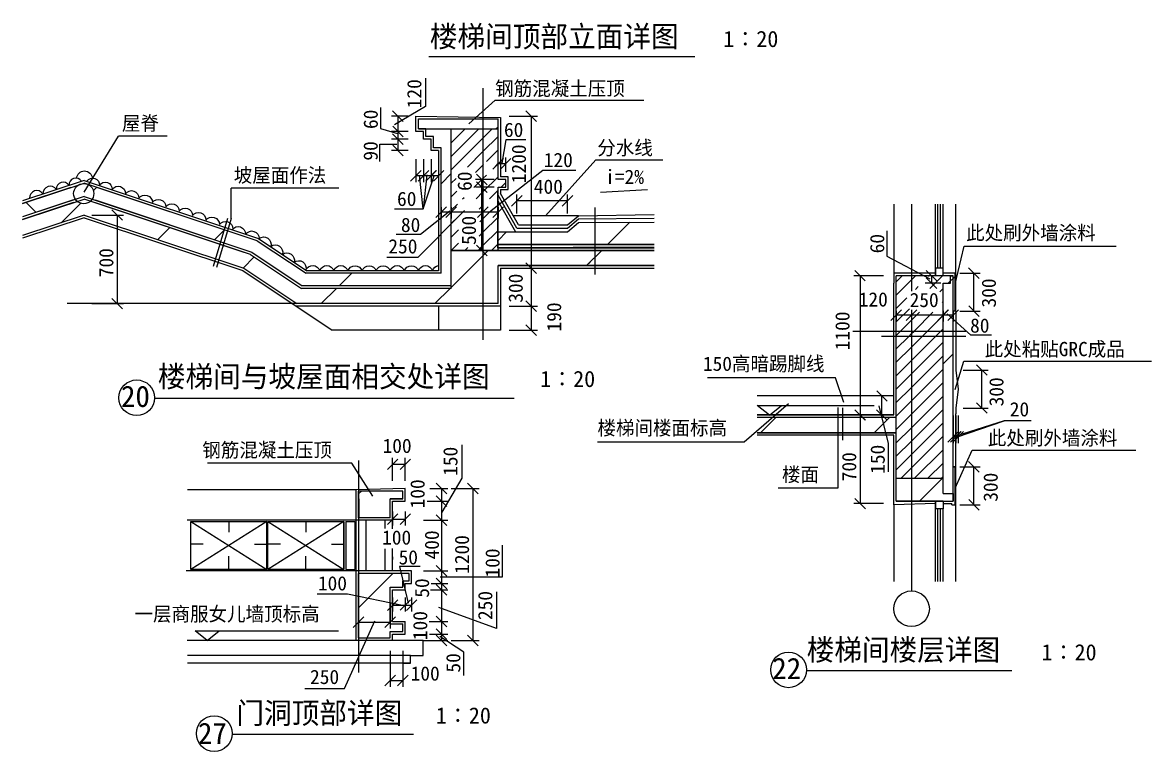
# Model space of a CAD drawing. Header units: metres. Extents: x 879 to 11250, y -2094 to 10963.
# Drawn here: x 1774 to 10693, y -2094 to 3660 of the extents above; entities that cross this region are included whole.
import ezdxf

# ---------------------------------------------------------------- set-up
doc = ezdxf.new("R2010")
doc.units = ezdxf.units.M
for name, color, linetype in [('A-AXI', 3, 'Continuous'), ('DIM', 7, 'Continuous'), ('DOTE', 1, 'Continuous'), ('PUB_DIM', 3, 'Continuous'), ('PUB_TEXT', 7, 'Continuous'), ('WQ', 7, 'Continuous')]:
    doc.layers.add(name, color=color, linetype=linetype)
pattern_1 = [(45, (0, 0), (-449.013, 449.013), [])]

# ---------------------------------------------------------------- blocks, each defined once
blk = doc.blocks.new('_DIMX')
at = {"color": 6}
blk.add_lwpolyline([(-208.28, -208.28), (209.27, 210.3)], dxfattribs=at)

msp = doc.modelspace()

# ---------------------------------------------------------------- hatches: boundary and pattern name
h = msp.add_hatch()
h.set_pattern_fill('ANSI31', scale=1000)
h.paths.add_polyline_path([(5411.79, 2820.41), (5411.79, 2900.41), (4901.79, 2900.41), (4901.79, 2820.41), (4961.79, 2820.41)])
h.paths.add_polyline_path([(5531.79, 2820.41), (5531.79, 2900.41), (5411.79, 2900.41), (5411.79, 2820.41)])
h = msp.add_hatch()
h.set_pattern_fill('AN33C', scale=200)
h.set_pattern_definition(pattern_1)
h.paths.add_polyline_path([(4901.79, 2900.41), (4901.79, 2820.41), (4961.79, 2820.41), (5411.79, 2820.41), (5411.79, 2900.41)])
h.paths.add_polyline_path([(5411.79, 2900.41), (5411.79, 2820.41), (5531.79, 2820.41), (5531.79, 2900.41)])
h = msp.add_hatch()
h.set_pattern_fill('ANSI38', scale=300)
h.paths.add_polyline_path([(2176.57, 2259.71), (2191.65, 2264.74, -0.15), (2177.77, 2309.77, -0.26), (2216.99, 2378.59), (1774.49, 2231.1), (1774.49, 2125.69)])
h.paths.add_polyline_path([(2367, 2358.46), (2298.05, 2381.44), (2296.89, 2379.55, -0.27), (2337.77, 2309.77, -0.14), (2325.34, 2266.94), (3343.79, 1927.45), (3375.14, 2022.41)])
h.paths.add_polyline_path([(3629.17, 1937.73), (3393.78, 2016.2), (3364.1, 1920.68), (3522.79, 1867.78), (3584.85, 1847.1), (3984.18, 1580.88), (5161.79, 1580.88), (5161.79, 2820.41), (4961.79, 2820.41), (4961.79, 2760.41), (5021.79, 2760.41), (5021.79, 2670.41), (5081.79, 2670.41), (5081.79, 2329.25), (5081.79, 1680.88), (4014.45, 1680.88)])
h = msp.add_hatch()
h.set_pattern_fill('ANSI31', scale=1000)
h.paths.add_polyline_path([(2261.79, 2140.55), (3299.9, 1794.51), (3337.52, 1908.46), (2347, 2238.63), (2311.47, 2250.47, -0.37), (2206.29, 2248.54), (1774.49, 2104.61), (1774.49, 1978.11)])
h.paths.add_polyline_path([(3575.98, 1828.97), (3358.16, 1901.58), (3322.54, 1786.96), (3522.79, 1720.21), (3941.79, 1440.88), (5411.79, 1440.88), (5411.79, 1860.88), (5161.79, 1860.88), (5161.79, 1560.88), (3978.12, 1560.88)])
h.paths.add_polyline_path([(6259.42, 1860.88), (5411.79, 1860.88), (5411.79, 1440.88), (5531.79, 1440.88), (5531.79, 1740.88), (6259.42, 1740.88)])
h.paths.add_polyline_path([(6765.9, 1860.88), (6296.71, 1860.88), (6296.71, 1740.88), (6765.9, 1740.88)])
h.paths.add_polyline_path([(6296.71, 1860.88), (6259.42, 1860.88), (6259.42, 1740.88), (6296.71, 1740.88)])
h = msp.add_hatch()
h.set_pattern_fill('AN33C', scale=200)
h.set_pattern_definition(pattern_1)
h.paths.add_polyline_path([(2347, 2238.63), (2311.47, 2250.47, -0.37), (2206.29, 2248.54), (1774.49, 2104.61), (1774.49, 1978.11), (2261.79, 2140.55), (3299.9, 1794.51), (3337.52, 1908.46)])
h.paths.add_polyline_path([(3575.98, 1828.97), (3358.16, 1901.58), (3322.54, 1786.96), (3522.79, 1720.21), (3941.79, 1440.88), (5411.79, 1440.88), (5411.79, 1860.88), (5161.79, 1860.88), (5161.79, 1560.88), (3978.12, 1560.88)])
h.paths.add_polyline_path([(6259.42, 1860.88), (5411.79, 1860.88), (5411.79, 1440.88), (5531.79, 1440.88), (5531.79, 1740.88), (6259.42, 1740.88)])
h.paths.add_polyline_path([(6765.9, 1860.88), (6296.71, 1860.88), (6296.71, 1740.88), (6765.9, 1740.88)])
h = msp.add_hatch()
h.set_pattern_fill('AN32C', scale=200)
h.set_pattern_definition(pattern_1)
h.paths.add_polyline_path([(6217.15, 2080.81), (6765.9, 2084.39), (6765.9, 1906.92), (6217.15, 1906.92)])
h.paths.add_polyline_path([(5531.79, 2007.01), (6079.76, 2007.01), (6165.52, 2080.47), (6179.86, 2080.56), (6179.86, 1906.92), (5531.79, 1906.92)])
h.paths.add_polyline_path([(6179.86, 2080.56), (6217.15, 2080.81), (6217.15, 1906.92), (6179.86, 1906.92)])
h = msp.add_hatch()
h.set_pattern_fill('ANSI38', scale=300)
h.paths.add_polyline_path([(9127.12, 1182.53), (9047.12, 1182.53), (9047.12, 541.8), (9047.12, -58.2), (9127.12, -58.2), (9127.12, 541.8)])
h.paths.add_polyline_path([(9127.12, 1601.8), (9047.12, 1601.8), (9047.12, 1224.67), (9127.12, 1224.67)])
h.paths.add_polyline_path([(9127.12, 1182.53), (9127.12, 1224.67), (9047.12, 1224.67), (9047.12, 1182.53)])
h = msp.add_hatch()
h.set_pattern_fill('ANSI31', scale=1000)
h.paths.add_polyline_path([(8215.47, 541.8), (7578.25, 541.8), (7578.25, 421.8), (8215.47, 421.8)])
h.paths.add_polyline_path([(8677.12, 541.8), (8253.08, 541.8), (8253.08, 421.8), (8677.12, 421.8)])
h.paths.add_polyline_path([(8253.08, 541.8), (8215.47, 541.8), (8215.47, 421.8), (8253.08, 421.8)])
h = msp.add_hatch()
h.set_pattern_fill('AN33C', scale=200)
h.set_pattern_definition(pattern_1)
h.paths.add_polyline_path([(8215.47, 541.8), (7578.25, 541.8), (7578.25, 421.8), (8215.47, 421.8)])
h.paths.add_polyline_path([(8253.08, 541.8), (8215.47, 541.8), (8215.47, 421.8), (8253.08, 421.8)])
h.paths.add_polyline_path([(8677.12, 541.8), (8253.08, 541.8), (8253.08, 421.8), (8677.12, 421.8)])
h = msp.add_hatch()
h.set_pattern_fill('AN33C', scale=200)
h.set_pattern_definition(pattern_1)
h.paths.add_polyline_path([(9047.12, -118.2), (9127.12, -118.2), (9127.12, -58.2), (9047.12, -58.2), (9047.12, 61.8), (8797.19, 61.8), (8797.19, -118.2)])
h.paths.add_polyline_path([(8797.19, 61.8), (8677.12, 61.8), (8677.12, -118.2), (8797.19, -118.2)])
h = msp.add_hatch()
h.set_pattern_fill('ANSI31', scale=1000)
h.paths.add_polyline_path([(9047.12, -118.2), (9127.12, -118.2), (9127.12, -58.2), (9047.12, -58.2), (9047.12, 61.8), (8797.19, 61.8), (8797.19, -118.2)])
h.paths.add_polyline_path([(8797.19, 61.8), (8677.12, 61.8), (8677.12, -118.2), (8797.19, -118.2)])
h = msp.add_hatch()
h.set_pattern_fill('ANSI31', scale=1000)
h.paths.add_polyline_path([(4678.46, -248.92), (4678.46, -98.92), (4778.46, -98.92), (4778.46, -38.92), (4428.46, -38.92), (4428.46, -98.92), (4428.46, -248.92)])
h.paths.add_polyline_path([(4678.46, -798.45), (4778.46, -798.45), (4778.46, -748.45), (4828.46, -748.45), (4828.46, -688.45), (4428.46, -688.45), (4428.46, -1198.45), (4678.46, -1198.45), (4678.46, -1148.45), (4778.46, -1148.45), (4778.46, -1088.45), (4678.46, -1088.45)])
h = msp.add_hatch()
h.set_pattern_fill('AN33C', scale=200)
h.set_pattern_definition(pattern_1)
h.paths.add_polyline_path([(4678.46, -98.92), (4778.46, -98.92), (4778.46, -38.92), (4428.46, -38.92), (4428.46, -98.92), (4428.46, -248.92), (4678.46, -248.92)])
h.paths.add_polyline_path([(4678.46, -798.45), (4778.46, -798.45), (4778.46, -748.45), (4828.46, -748.45), (4828.46, -688.45), (4428.46, -688.45), (4428.46, -1198.45), (4678.46, -1198.45), (4678.46, -1148.45), (4778.46, -1148.45), (4778.46, -1088.45), (4678.46, -1088.45)])

# ---------------------------------------------------------------- linework, layer by layer
for p, q in [((4957.77, 3221.37), (4957.77, 2997.37)), ((5299.33, 2860.75), (5508.36, 3047.6)), ((5508.36, 3047.6), (6682.88, 3047.6)), ((4601.73, 2990.78), (4601.73, 2822.77)), ((4957.77, 2997.37), (4713.82, 2852.42)), ((4901.79, 2820.41), (4901.79, 2900.41)), ((4901.79, 2900.41), (5531.79, 2900.41)), ((5531.79, 2421.01), (5531.79, 2900.41)), ((5551.79, 2911.32), (5551.79, 2441.01)), ((4601.73, 2822.77), (4736.89, 2783.24)), ((4961.79, 2820.41), (4901.79, 2820.41)), ((4901.79, 2820.41), (5531.79, 2820.41)), ((4961.79, 2760.41), (4961.79, 2820.41)), ((5161.79, 1560.88), (5161.79, 2820.41)), ((5161.79, 2815.58), (5166.62, 2820.41)), ((5161.79, 2709.51), (5272.68, 2820.41)), ((5161.79, 2603.45), (5378.75, 2820.41)), ((5411.79, 2747.38), (5484.81, 2820.41)), ((2916.06, 2764.27), (2533.24, 2764.27)), ((4598.44, 2562.2), (4598.44, 2700.56)), ((4598.44, 2700.56), (4730.31, 2700.56)), ((5021.79, 2760.41), (4961.79, 2760.41)), ((5021.79, 2670.41), (5021.79, 2760.41)), ((5161.79, 2497.38), (5411.79, 2747.38)), ((5411.79, 2641.32), (5531.79, 2761.32)), ((5592.12, 2735.17), (5560.82, 2549.78)), ((5751.12, 2735.17), (5592.12, 2735.17)), ((5081.79, 2670.41), (5021.79, 2670.41)), ((5061.79, 2650.41), (5061.79, 2329.25)), ((5081.79, 2329.25), (5081.79, 2670.41)), ((5289.11, 2518.64), (5411.79, 2641.32)), ((5440.66, 2564.12), (5531.79, 2655.25)), ((5353.6, 2477.06), (5411.79, 2535.25)), ((5411.79, 2535.25), (5417.27, 2540.73)), ((5507.27, 2524.67), (5531.79, 2549.18)), ((6303.96, 2577.41), (6834.18, 2577.41)), ((4938.54, 2189.37), (4910, 2455.75)), ((4938.54, 2189.37), (5028.02, 2457.88)), ((4969.48, 2457.88), (4938.54, 2189.37)), ((5161.79, 2391.32), (5199.1, 2428.63)), ((5340.92, 2358.32), (5411.79, 2429.18)), ((5411.79, 2429.18), (5439.01, 2456.41)), ((5411.79, 2323.12), (5531.79, 2443.12)), ((5885.87, 2493.04), (5477.62, 2174.59)), ((5591.79, 2421.01), (5531.79, 2421.01)), ((5591.79, 2361.01), (5591.79, 2421.01)), ((6144.62, 2493.04), (5885.87, 2493.04)), ((1774.49, 2231.1), (2261.79, 2393.53)), ((3629.17, 1937.73), (2261.79, 2393.53)), ((4273.63, 2352.73), (3423.81, 2352.73)), ((5061.79, 2329.25), (5061.79, 1700.88)), ((5081.79, 1680.88), (5081.79, 2329.25)), ((5161.79, 2285.25), (5206.43, 2329.89)), ((5357.48, 2268.81), (5411.79, 2323.12)), ((5463.55, 2268.81), (5531.79, 2337.05)), ((5528.03, 2329.25), (5528.03, 1880.88)), ((5531.79, 2361.01), (5531.79, 2361.01)), ((5531.79, 2361.01), (5591.79, 2361.01)), ((5531.79, 2329.25), (5531.79, 2361.01)), ((5531.79, 1860.88), (5531.79, 2329.25)), ((5551.79, 2341.01), (5551.79, 2310.97)), ((5555.74, 2361.01), (5591.79, 2397.05)), ((2261.79, 2288.12), (1774.49, 2125.69)), ((1774.49, 2104.61), (2261.79, 2267.04)), ((2261.79, 2288.12), (3584.85, 1847.1)), ((3575.98, 1828.97), (2261.79, 2267.04)), ((5251.42, 2268.81), (5262.34, 2279.73)), ((5679.54, 2037.62), (5531.79, 2297.59)), ((4713.59, 2189.37), (4938.54, 2189.37)), ((4898.96, 1809.01), (5265.08, 2175.13)), ((4917.45, 1989.83), (5149.35, 2173.74)), ((5161.79, 2179.18), (5210.08, 2227.47)), ((5382.39, 2187.66), (5399.65, 2204.91)), ((5411.79, 2110.99), (5479.62, 2178.81)), ((6165.52, 2135.57), (6765.9, 2143.68)), ((6296.71, 2201.34), (6296.71, 1670.81)), ((8987.12, 1721.8), (8987.12, 2226.08)), ((9007.12, 1721.8), (9007.12, 2226.08)), ((9027.12, 1721.8), (9027.12, 2226.08)), ((9047.12, 1721.8), (9047.12, 2226.08)), ((9147.12, 1381.8), (9147.12, 2226.08)), ((2261.79, 2140.55), (1774.49, 1978.11)), ((2261.79, 2140.55), (3522.79, 1720.21)), ((5161.79, 2073.12), (5218.64, 2129.97)), ((5387.27, 2086.47), (5411.79, 2110.99)), ((5411.79, 2004.92), (5531.79, 2124.92)), ((5693.23, 2062.1), (6079.76, 2062.1)), ((6079.76, 2062.1), (6165.52, 2135.57)), ((6079.76, 2037.62), (6165.52, 2111.08)), ((6079.76, 2007.01), (6165.52, 2080.47)), ((6165.52, 2111.08), (6765.9, 2115.24)), ((6165.52, 2080.47), (6765.9, 2084.39)), ((4726.03, 1989.83), (4917.45, 1989.83)), ((5161.79, 1967.05), (5218.34, 2023.6)), ((5381.48, 1974.61), (5411.79, 2004.92)), ((5411.79, 1898.85), (5531.79, 2018.85)), ((5531.79, 2007.01), (6079.76, 2007.01)), ((5679.54, 2037.62), (6079.76, 2037.62)), ((8603.49, 2014.57), (8603.49, 1814.68)), ((3629.17, 1937.73), (4014.45, 1680.88)), ((5161.79, 1860.99), (5218.03, 1917.23)), ((5267.75, 1860.88), (5291.32, 1884.46)), ((5373.81, 1860.88), (5411.79, 1898.85)), ((5479.88, 1860.88), (5531.79, 1912.79)), ((6765.9, 1882.78), (5528.03, 1882.78)), ((5531.79, 1906.92), (6765.9, 1906.92)), ((6765.9, 1906.92), (5531.79, 1906.92)), ((6765.9, 1904.67), (5531.79, 1904.67)), ((5531.79, 1882.78), (6765.9, 1882.78)), ((6765.9, 1885.03), (6124.01, 1885.03)), ((3575.98, 1828.97), (3978.12, 1560.88)), ((3584.85, 1847.1), (3984.18, 1580.88)), ((4652.33, 1809.01), (4898.96, 1809.01)), ((5161.79, 1860.88), (6765.9, 1860.88)), ((6765.9, 1860.88), (5161.79, 1860.88)), ((8603.49, 1814.68), (8942.68, 1636.06)), ((3522.79, 1720.21), (3941.79, 1440.88)), ((6765.9, 1740.88), (5531.79, 1740.88)), ((5531.79, 1440.88), (5531.79, 1740.88)), ((5551.79, 1720.88), (5551.79, 1512.34)), ((9047.12, 1721.8), (8987.12, 1721.8)), ((9047.12, 1721.8), (8987.12, 1721.8)), ((8987.12, 1661.8), (8987.12, 1721.8)), ((8987.12, 1661.8), (8987.12, 1721.8)), ((9047.12, 1721.8), (8987.12, 1721.8)), ((8987.12, 1721.8), (8987.12, 1661.8)), ((9047.12, 1661.8), (9047.12, 1721.8)), ((9047.12, 1661.8), (9047.12, 1721.8)), ((9047.12, 1661.8), (9047.12, 1721.8)), ((5081.79, 1680.88), (4014.45, 1680.88)), ((8987.12, 1681.8), (8657.12, 1681.8)), ((8677.12, 421.8), (8677.12, 1661.8)), ((9107.12, 1661.8), (8677.12, 1661.8)), ((8677.12, 1614.44), (8724.48, 1661.8)), ((8677.12, 1508.38), (8797.18, 1628.43)), ((8797.18, 1628.43), (8830.54, 1661.8)), ((8931.02, 1656.21), (8936.61, 1661.8)), ((8941.43, 1560.55), (9042.68, 1661.8)), ((9147.12, 1681.8), (9047.12, 1681.8)), ((9088.74, 1601.8), (9147.12, 1660.18)), ((9107.12, 1601.8), (9107.12, 1661.8)), ((9107.12, 1661.8), (9127.12, 1661.8)), ((9127.12, 541.8), (9127.12, 1661.8)), ((9142.12, 1381.8), (9142.12, 1681.8)), ((5161.79, 1560.88), (3978.12, 1560.88)), ((5161.79, 1580.88), (3984.18, 1580.88)), ((8657.12, 561.8), (8657.12, 1601.8)), ((8657.12, 561.8), (8657.12, 1601.8)), ((8828.52, 1553.71), (8851.43, 1576.62)), ((9021.28, 1534.34), (9047.12, 1560.18)), ((9047.12, 541.8), (9047.12, 1601.8)), ((9047.12, 1601.8), (9107.12, 1601.8)), ((5531.79, 1440.88), (3941.79, 1440.88)), ((5551.79, 1512.34), (5551.79, 1420.88)), ((8677.12, 1402.31), (8760.99, 1486.18)), ((9041.7, 1448.69), (9047.12, 1454.11)), ((8677.12, 1296.25), (8781.41, 1400.53)), ((8797.18, 1310.24), (8860.79, 1373.85)), ((8817.67, 1224.67), (8967.42, 1374.41)), ((8923.74, 1224.67), (9047.12, 1348.05)), ((9267.57, 1192.83), (9080.69, 1359.76)), ((9127.12, 1386.52), (9127.12, 1386.52)), ((9142.12, 1391.8), (9142.12, 1391.8)), ((8711.61, 1224.67), (8797.18, 1310.24)), ((8333.27, 1224.67), (9226.46, 1224.67)), ((9226.46, 1182.53), (8561.19, 1182.53)), ((8677.12, 1190.18), (8711.61, 1224.67)), ((8677.12, 1084.11), (8775.53, 1182.53)), ((8775.53, 1182.53), (8797.18, 1204.17)), ((8797.18, 1204.17), (8817.67, 1224.67)), ((8797.18, 1098.11), (8881.6, 1182.53)), ((8797.18, 992.04), (8987.66, 1182.53)), ((8881.6, 1182.53), (8923.74, 1224.67)), ((8987.66, 1182.53), (9029.81, 1224.67)), ((9029.81, 1224.67), (9047.12, 1241.98)), ((9428.94, 1192.83), (9267.57, 1192.83)), ((8677.12, 978.05), (8797.18, 1098.11)), ((8797.18, 885.98), (9047.12, 1135.92)), ((8677.12, 871.98), (8797.18, 992.04)), ((8797.18, 779.91), (9047.12, 1029.85)), ((8797.18, 673.85), (9047.12, 923.78)), ((8677.12, 765.92), (8797.18, 885.98)), ((8797.18, 567.78), (9047.12, 817.72)), ((8677.12, 659.85), (8797.18, 779.91)), ((7475.15, 348.65), (7825.94, 651.99)), ((7674.88, 559.75), (7579.29, 637.13)), ((7579.29, 637.13), (8502.93, 637.13)), ((7674.88, 559.75), (7770.47, 637.13)), ((8616.22, 337.47), (8543.42, 635.06)), ((8677.12, 553.78), (8797.18, 673.85)), ((8797.18, 461.71), (9047.12, 711.65)), ((7579.77, 561.8), (8657.12, 561.8)), ((8657.12, 561.8), (7579.77, 561.8)), ((8677.12, 541.8), (7579.77, 541.8)), ((8215.47, 619.8), (8215.47, -16.91)), ((8253.08, 617.56), (8253.08, 362.54)), ((8677.12, 447.72), (8797.18, 567.78)), ((8797.18, 355.65), (9047.12, 605.59)), ((9047.12, -58.2), (9047.12, 541.8)), ((9127.12, -58.2), (9127.12, 541.8)), ((9147.12, -18.2), (9147.12, 570.8)), ((8677.12, 341.65), (8797.18, 461.71)), ((8797.18, 249.58), (9047.12, 499.52)), ((9531.14, 515.94), (9148.1, 394.14)), ((9160.99, 389.85), (9531.14, 515.94)), ((9743.18, 515.94), (9531.14, 515.94)), ((7579.77, 421.8), (8677.12, 421.8)), ((8657.12, 401.8), (7579.77, 401.8)), ((8657.12, -148.2), (8657.12, 401.8)), ((8657.12, 85.35), (8657.12, 401.8)), ((8677.12, -118.2), (8677.12, 421.8)), ((8797.19, 143.52), (9047.12, 393.45)), ((5244.95, 326.47), (5244.95, 62.85)), ((6317.87, 348.65), (7475.15, 348.65)), ((8616.22, 112.62), (8616.22, 337.47)), ((8677.12, 235.59), (8797.18, 355.65)), ((8821.53, 61.8), (9047.12, 287.39)), ((8677.12, 129.52), (8797.18, 249.58)), ((8927.6, 61.8), (9047.12, 181.32)), ((8715.47, 61.8), (8797.19, 143.52)), ((5244.95, 62.85), (5086.65, -204.83)), ((8677.12, 61.8), (9047.12, 61.8)), ((9033.67, 61.8), (9047.12, 75.26)), ((4408.46, -28.01), (4408.46, -118.92)), ((4778.46, -38.92), (4428.46, -38.92)), ((4428.46, -98.92), (4428.46, -38.92)), ((4778.46, -98.92), (4778.46, -38.92)), ((9047.12, -58.2), (9127.12, -58.2)), ((9127.12, -38.2), (9127.12, -38.2)), ((9127.12, -38.2), (9127.12, -38.2)), ((9127.12, -118.2), (9127.12, -58.2)), ((9127.12, -58.2), (9127.12, -58.2)), ((9127.12, -58.2), (9127.12, -118.2)), ((9127.12, -78.2), (9127.12, -78.2)), ((9127.77, -58.2), (9127.77, -58.2)), ((9147.12, -148.2), (9147.12, -18.2)), ((9147.12, -18.2), (9147.12, -18.2)), ((9147.12, -18.2), (9147.12, -18.2)), ((4408.46, -118.92), (4408.46, -1218.45)), ((4428.46, -248.92), (4428.46, -98.92)), ((4432.22, -98.92), (4432.22, -248.92)), ((4778.46, -98.92), (4678.46, -98.92)), ((4678.46, -248.92), (4678.46, -98.92)), ((4678.46, -98.92), (4778.46, -98.92)), ((8987.12, -138.2), (8657.12, -148.2)), ((8677.12, -118.2), (9127.12, -118.2)), ((8987.12, -118.2), (8987.12, -178.2)), ((8987.12, -178.2), (8987.12, -118.2)), ((9047.12, -178.2), (8987.12, -178.2)), ((8987.12, -752.69), (8987.12, -178.2)), ((9047.12, -178.2), (8987.12, -178.2)), ((9007.12, -752.69), (9007.12, -178.2)), ((9027.12, -752.69), (9027.12, -178.2)), ((9047.12, -118.2), (9047.12, -178.2)), ((9047.12, -118.2), (9127.12, -118.2)), ((9047.12, -118.2), (9047.12, -178.2)), ((9047.12, -138.2), (9116.94, -138.2)), ((9047.12, -138.2), (9117.12, -138.2)), ((9047.12, -752.69), (9047.12, -178.2)), ((9117.12, -148.2), (9117.12, -138.2)), ((9117.12, -148.2), (9147.12, -148.2)), ((9147.12, -752.69), (9147.12, -138.2)), ((4678.46, -248.92), (4428.46, -248.92)), ((5564.69, -464.88), (5564.69, -718.57)), ((4698.46, -558.49), (4698.46, -579.65)), ((4828.46, -688.45), (4428.46, -688.45)), ((4428.46, -1198.45), (4428.46, -688.45)), ((4914.62, -634.43), (4753.66, -634.43)), ((4753.66, -634.43), (4821.75, -925.17)), ((4828.46, -748.45), (4828.46, -688.45)), ((4678.46, -798.45), (4778.46, -798.45)), ((4678.46, -1088.45), (4678.46, -798.45)), ((4778.46, -798.45), (4778.46, -748.45)), ((4778.46, -748.45), (4828.46, -748.45)), ((5564.69, -718.57), (5075.06, -718.57)), ((4100.82, -849.93), (4341.07, -849.93)), ((4341.07, -849.93), (4776.89, -939.26)), ((5517.81, -833.59), (5517.81, -1123.25)), ((5517.81, -1123.25), (5063.78, -957.08)), ((4318.19, -1597.17), (4558.44, -1062.59)), ((3233.42, -1218.89), (3137.83, -1141.5)), ((3137.83, -1141.5), (4270.29, -1141.5)), ((3233.42, -1218.89), (3329.01, -1141.5)), ((4678.46, -1088.45), (4778.46, -1088.45)), ((4678.46, -1148.45), (4778.46, -1148.45)), ((4678.46, -1198.45), (4678.46, -1148.45)), ((4778.46, -1148.45), (4778.46, -1088.45)), ((4428.46, -1198.45), (4678.46, -1198.45)), ((5259.97, -1311.19), (5070.62, -1186.72)), ((5259.97, -1495.42), (5259.97, -1311.19)), ((4005.3, -1597.17), (4318.19, -1597.17))]:
    msp.add_line(p, q)
for points in [[(4983.79, 3391.93), (7086.72, 3391.93)], [(4881.79, 2920.41), (5551.79, 2911.32)], [(5061.79, 2650.41), (5001.79, 2650.41), (5001.79, 2740.41), (4941.79, 2740.41), (4941.79, 2800.41), (4881.79, 2800.41), (4881.79, 2920.41)], [(2261.1, 2321.3), (2533.24, 2764.27)], [(5905.74, 2135.57), (6303.96, 2577.41)], [(2261.79, 2414.61), (1774.49, 2252.18)], [(2261.79, 2414.61), (3638.04, 1955.86)], [(5551.79, 2341.01), (5611.79, 2341.01), (5611.79, 2441.01), (5551.79, 2441.01)], [(2156.57, 2358.46), (1774.49, 2231.1)], [(2367, 2358.46), (3522.79, 1973.19)], [(3423.81, 2112.84), (3423.81, 2352.73)], [(2176.57, 2259.71), (1774.49, 2125.69)], [(2176.57, 2238.63), (1774.49, 2104.61)], [(2347, 2259.71), (3522.79, 1867.78)], [(2347, 2238.63), (3522.79, 1846.7)], [(5671.03, 2006.49), (5531.79, 2249.34)], [(5693.23, 2062.1), (5551.79, 2310.97)], [(8657.12, 2226.08), (8657.12, 1601.8)], [(2261.79, 2140.55), (1774.49, 1978.11)], [(2261.79, 2119.46), (1774.49, 1957.03)], [(2261.79, 2140.55), (3522.79, 1720.21)], [(2261.79, 2119.46), (3513.92, 1702.09)], [(3394.54, 2113.73), (3280.26, 1735.03)], [(3423.81, 2112.84), (3306.41, 1726.09)], [(6165.52, 2135.57), (5651.48, 2135.57)], [(3638.04, 1955.86), (4020.51, 1700.88)], [(5528.03, 1880.88), (6765.9, 1880.88)], [(9142.12, 1594.06), (9214.36, 1894.02), (10415.47, 1894.02)], [(3575.98, 1828.97), (3978.12, 1560.88)], [(5531.79, 1860.88), (6765.9, 1860.88)], [(3513.92, 1702.09), (4220.73, 1230.88)], [(3522.79, 1720.21), (3941.79, 1440.88)], [(5061.79, 1700.88), (4020.51, 1700.88)], [(5531.79, 1740.88), (6765.9, 1740.88)], [(5551.79, 1720.88), (6765.9, 1720.88)], [(9107.12, 1661.8), (9127.12, 1661.8)], [(3941.79, 1440.88), (2125.66, 1440.88)], [(5551.79, 1420.88), (3935.73, 1420.88)], [(5551.79, 1420.88), (5551.79, 1230.88), (4220.73, 1230.88)], [(5061.79, 1420.88), (5061.79, 1230.88)], [(9147.12, 1381.8), (9127.12, 1381.8)], [(9147.12, 1381.8), (9147.12, 916.8)], [(9143.88, 763.58), (9210.3, 987.51), (10693.48, 987.49)], [(9147.12, 916.8), (9167.12, 766.8), (9147.12, 616.8)], [(8262.98, 660.54), (8196.08, 855.52), (7186.38, 855.52)], [(2817.43, 695.79), (5659.49, 695.79)], [(8657.12, 711.8), (7578.25, 711.8)], [(7579.77, 561.77), (8657.06, 561.77)], [(9147.12, 616.8), (9147.12, 570.8)], [(9142.12, -16.08), (9276.32, 283.88), (10569.3, 283.88)], [(4540.92, -78.58), (4377.08, 182.06), (3235.4, 182.06)], [(9147.12, -148.2), (9142.12, -148.2), (9142.12, 151.8), (9127.12, 151.8)], [(9127.12, 151.8), (9147.12, 151.8)], [(9047.12, -58.2), (9047.12, 61.8)], [(4408.46, -28.01), (3076.52, -28.01)], [(4798.46, -18.92), (4408.46, -28.77)], [(4698.46, -337.28), (4698.46, -198.92), (4698.46, -198.92), (4698.46, -118.92), (4798.46, -118.92), (4798.46, -18.92)], [(9047.12, -58.2), (9127.12, -58.2)], [(9127.12, -38.2), (9127.12, -38.2)], [(4408.46, -118.92), (4408.46, -118.92)], [(8657.12, -148.2), (8657.12, -752.69)], [(4408.46, -268.92), (3075, -268.92)], [(4408.46, -268.92), (3076.52, -268.92)], [(3103.46, -278.92), (3703.46, -278.92), (3703.46, -658.45), (3103.46, -658.45), (3103.46, -278.92), (3703.46, -658.45), (3703.46, -278.92), (3103.46, -658.45)], [(3403.46, -278.92), (3403.46, -363.7)], [(3713.46, -278.92), (4313.46, -278.92), (4313.46, -658.45), (3713.46, -658.45), (3713.46, -278.92), (4313.46, -658.45), (4313.46, -278.92), (3713.46, -658.45)], [(4013.46, -278.92), (4013.46, -363.7)], [(4328.46, -278.92), (4398.46, -278.92)], [(4328.46, -278.92), (4328.46, -658.45)], [(4398.46, -278.92), (4398.46, -658.45)], [(4408.46, -268.92), (4408.46, -668.45)], [(4408.46, -268.92), (4408.46, -668.45)], [(4408.46, -268.92), (4408.46, -668.45)], [(4698.46, -268.92), (4408.46, -268.92)], [(4488.46, -668.45), (4488.46, -268.92)], [(4638.46, -335.68), (4638.46, -268.92)], [(3201.04, -458.45), (3103.46, -458.45)], [(3605.88, -458.45), (3703.46, -458.45)], [(3811.04, -458.45), (3713.46, -458.45)], [(4215.88, -458.45), (4313.46, -458.45)], [(4638.46, -668.45), (4638.46, -496.16)], [(4698.46, -668.45), (4698.46, -492.34)], [(3403.46, -658.45), (3403.46, -553.19)], [(4013.46, -658.45), (4013.46, -553.19)], [(4408.46, -668.45), (3066.66, -668.45)], [(4408.46, -668.45), (3075, -668.45)], [(4328.46, -658.45), (4398.46, -658.45)], [(4698.46, -668.45), (4408.46, -668.45)], [(4678.46, -688.45), (4678.46, -688.45)], [(4698.46, -818.45), (4798.46, -818.45), (4798.46, -768.45), (4848.46, -768.45), (4848.46, -668.45), (4698.46, -668.45)], [(4698.46, -1068.45), (4698.46, -818.45)], [(4698.46, -1068.45), (4798.46, -1068.45)], [(4798.46, -1168.45), (4798.46, -1168.45), (4798.46, -1068.45)], [(4798.46, -1218.45), (3074.35, -1218.45)], [(4698.46, -1168.45), (4798.46, -1168.45)], [(4698.46, -1218.45), (4698.46, -1168.45)], [(4778.46, -1398.45), (4838.46, -1398.45), (4838.46, -1338.45), (4938.46, -1338.45), (4938.46, -1218.45)], [(4938.46, -1218.45), (4798.46, -1218.45)], [(4838.46, -1338.45), (3076.82, -1338.45)], [(4838.46, -1398.45), (3076.82, -1398.45)], [(7967.84, -1455.13), (9589.99, -1455.13)], [(3432.59, -1958.82), (4863.51, -1958.82)]]:
    msp.add_lwpolyline(points)
for points in [[(2240.1, 2407.38, 0.77), (2141.38, 2374.47)], [(2201.1, 2431.23, -0.92), (2325.43, 2431.47, -1.8)], [(2283.47, 2407.38, -0.77), (2382.19, 2374.47)], [(1935.41, 2309.02, 0.73), (1829.36, 2274.57, -0.54)], [(2041.46, 2343.47, 0.73), (1935.41, 2309.02, -0.54)], [(2141.38, 2374.47, 0.78), (2041.46, 2343.47)], [(2382.19, 2374.47, -0.78), (2482.11, 2343.47)], [(2482.11, 2343.47, -0.73), (2588.16, 2309.02, 0.54)], [(2587.93, 2308.7, -0.73), (2693.98, 2274.25, 0.54)], [(2693.98, 2274.25, -0.73), (2800.03, 2239.8, 0.54)], [(2799.57, 2239.16, -0.73), (2905.62, 2204.71, 0.54)], [(2905.62, 2204.71, -0.73), (3011.66, 2170.26, 0.54)], [(3011.66, 2170.26, -0.73), (3117.71, 2135.81, 0.54)], [(3117.71, 2135.81, -0.73), (3223.76, 2101.36, 0.54)], [(3223.3, 2100.72, -0.73), (3329.35, 2066.27, 0.54)], [(3329.35, 2066.27, -0.73), (3435.4, 2031.82, 0.54)], [(3431.19, 2024.81, -0.73), (3537.24, 1990.36, 0.54)], [(3537.24, 1990.36, -0.73), (3643.29, 1955.91, 0.54)], [(3642.82, 1955.27, -0.73), (3735.23, 1892.86, 0.54)], [(3735.23, 1892.86, -0.73), (3827.63, 1830.45, 0.54)], [(3827.17, 1829.82, -0.73), (3919.57, 1767.41, 0.54)], [(3919.57, 1767.41, -0.73), (4011.98, 1705, 0.54)], [(4011.45, 1704.59, -0.73), (4122.81, 1698.89, 0.54)], [(4122.25, 1700.88, -0.73), (4233.75, 1700.37, 0.54)], [(4233.59, 1700.88, -0.73), (4345.09, 1700.37, 0.54)], [(4345.09, 1700.37, -0.73), (4456.6, 1699.86, 0.54)], [(4456.6, 1699.86, -0.73), (4568.1, 1699.34, 0.54)], [(4568.1, 1699.34, -0.73), (4679.6, 1698.83, 0.54)], [(4678.92, 1700.88, -0.73), (4790.42, 1700.37, 0.54)], [(4790.42, 1700.37, -0.73), (4901.92, 1699.86, 0.54)], [(4901.59, 1700.88, -0.73), (5013.09, 1700.37, 0.54)], [(5012.93, 1700.88, -0.29), (5061.79, 1740.91, -0.29)]]:
    msp.add_lwpolyline(points, format="xyb")
for points in [[(9127.12, -38.2), (9127.12, -38.2)], [(4698.46, -1218.45), (4698.46, -1218.45)]]:
    msp.add_lwpolyline(points, close=True)
for centre, radius in [((2257.77, 2309.77), 80), ((8798.13, -968.4), 140.83)]:
    msp.add_circle(centre, radius)
at = {"layer": 'A-AXI'}
for p, q in [((8677.12, 1383.24), (8677.12, 1300.62)), ((8796.98, 1350.62), (8677.32, 1350.62)), ((8797.18, 1383.24), (8797.18, 1300.62)), ((8797.18, 1383.24), (8797.18, 1300.62)), ((9046.92, 1350.62), (8797.38, 1350.62)), ((9047.12, 1383.24), (9047.12, 1300.62)), ((9047.12, 1383.24), (9047.12, 1300.62)), ((9126.92, 1350.62), (9047.32, 1350.62)), ((9127.12, 1383.24), (9127.12, 1300.62))]:
    msp.add_line(p, q, dxfattribs=at)
at = {"layer": 'DIM'}
msp.add_line((8215.47, -16.91), (7745.42, -16.91), dxfattribs=at)
at = {"layer": 'DOTE'}
for p, q in [((5411.79, 3141.73), (5411.79, 1155.75)), ((8797.17, 2226.08), (8797.18, 1538.33)), ((8797.18, 1392.08), (8797.19, -824.63)), ((4428.46, 202.4), (4428.46, -1471))]:
    msp.add_line(p, q, dxfattribs=at)
at = {"layer": 'PUB_DIM'}
for p, q in [((4821.79, 2920.41), (4690.22, 2920.41)), ((4740.22, 2920.21), (4740.22, 2800.61)), ((5620.33, 2920.41), (5842.32, 2920.41)), ((5792.32, 2920.21), (5792.32, 1721.08)), ((4821.79, 2800.41), (4690.22, 2800.41)), ((4821.79, 2800.41), (4690.22, 2800.41)), ((4740.22, 2800.61), (4740.22, 2800.81)), ((4740.22, 2800.41), (4740.22, 2740.41)), ((4821.79, 2740.41), (4690.22, 2740.41)), ((4821.79, 2740.41), (4690.22, 2740.41)), ((4740.22, 2740.21), (4740.22, 2650.61)), ((4740.22, 2740.21), (4740.22, 2740.01)), ((4821.79, 2650.41), (4690.22, 2650.41)), ((5531.79, 2481.01), (5531.79, 2594.83)), ((5591.79, 2481.01), (5591.79, 2594.83)), ((4881.79, 2580.49), (4881.79, 2400.49)), ((4941.79, 2580.49), (4941.79, 2400.49)), ((4941.79, 2580.49), (4941.79, 2400.49)), ((5001.79, 2580.49), (5001.79, 2400.49)), ((5001.79, 2580.49), (5001.79, 2400.49)), ((5061.79, 2580.49), (5061.79, 2400.49)), ((5531.59, 2544.83), (5531.39, 2544.83)), ((5591.79, 2544.83), (5531.79, 2544.83)), ((5591.99, 2544.83), (5592.19, 2544.83)), ((4881.59, 2450.49), (4881.39, 2450.49)), ((4941.79, 2450.49), (4881.79, 2450.49)), ((4941.59, 2450.49), (4941.39, 2450.49)), ((5001.79, 2450.49), (4941.79, 2450.49)), ((4941.99, 2450.49), (4942.19, 2450.49)), ((5001.59, 2450.49), (5001.39, 2450.49)), ((5061.79, 2450.49), (5001.79, 2450.49)), ((5001.99, 2450.49), (5002.19, 2450.49)), ((5061.99, 2450.49), (5062.19, 2450.49)), ((5499.83, 2421.01), (5352.27, 2421.01)), ((5402.27, 2421.21), (5402.27, 2421.41)), ((5402.27, 2361.01), (5402.27, 2421.01)), ((5499.83, 2361.01), (5352.27, 2361.01)), ((5499.83, 2361.01), (5352.27, 2361.01)), ((5402.27, 1861.08), (5402.27, 2360.81)), ((5402.27, 2360.81), (5402.27, 2360.61)), ((5679.54, 2151.76), (5679.54, 2302.88)), ((6079.55, 2252.88), (5679.74, 2252.88)), ((6079.75, 2151.76), (6079.75, 2302.88)), ((5081.59, 2163.81), (5081.39, 2163.81)), ((5081.79, 2203.49), (5081.79, 2113.81)), ((5161.79, 2163.81), (5081.79, 2163.81)), ((5161.79, 2203.49), (5161.79, 2113.81)), ((5161.79, 2203.49), (5161.79, 2113.81)), ((5161.99, 2163.81), (5162.19, 2163.81)), ((5411.59, 2163.81), (5161.99, 2163.81)), ((5411.59, 2163.81), (5411.39, 2163.81)), ((5411.79, 2203.49), (5411.79, 2113.81)), ((5411.79, 2203.49), (5411.79, 2113.81)), ((5531.79, 2163.81), (5411.79, 2163.81)), ((5531.79, 2203.49), (5531.79, 2113.81)), ((5531.99, 2163.81), (5532.19, 2163.81)), ((2321.79, 2140.54), (2571.85, 2140.54)), ((2521.85, 2140.34), (2521.85, 1441.07)), ((5499.83, 1860.88), (5352.27, 1860.88)), ((5620.33, 1720.88), (5842.32, 1720.88)), ((5620.33, 1720.88), (5842.32, 1720.88)), ((5792.32, 1720.68), (5792.32, 1421.08)), ((8577.64, 1661.8), (8341.36, 1661.8)), ((8391.36, 1661.6), (8391.36, 561.97)), ((9029.49, 1661.8), (8906.43, 1661.8)), ((8956.43, 1662), (8956.43, 1662.2)), ((8956.43, 1661.8), (8956.43, 1601.8)), ((9180.97, 1681.8), (9341.25, 1681.8)), ((9291.25, 1382), (9291.25, 1681.6)), ((9029.49, 1601.8), (8906.43, 1601.8)), ((8956.43, 1601.6), (8956.43, 1601.4)), ((2321.79, 1440.87), (2571.85, 1440.87)), ((5620.33, 1420.88), (5842.32, 1420.88)), ((5620.33, 1420.88), (5842.32, 1420.88)), ((5792.32, 1420.68), (5792.32, 1231.08)), ((9180.97, 1381.8), (9341.25, 1381.8)), ((5620.33, 1230.88), (5842.32, 1230.88)), ((9207.12, 916.81), (9402.98, 916.81)), ((9352.98, 617.01), (9352.98, 916.61)), ((8605.75, 711.81), (8514.32, 711.81)), ((8564.32, 712.01), (8564.32, 712.21)), ((8564.32, 561.81), (8564.32, 711.81)), ((8577.64, 561.77), (8341.36, 561.77)), ((8577.64, 561.77), (8341.36, 561.77)), ((8391.36, 561.57), (8391.36, -138)), ((8605.75, 561.81), (8514.32, 561.81)), ((8564.32, 561.61), (8564.32, 561.41)), ((9127.12, 556.8), (9127.12, 340.06)), ((9147.12, 556.8), (9147.12, 340.06)), ((9147.12, 556.8), (9147.12, 340.06)), ((9167.12, 556.8), (9167.12, 340.06)), ((9207.12, 616.81), (9402.98, 616.81)), ((9126.92, 390.06), (9126.72, 390.06)), ((9147.12, 390.06), (9127.12, 390.06)), ((9146.92, 390.06), (9146.72, 390.06)), ((9167.12, 390.06), (9147.12, 390.06)), ((9147.32, 390.06), (9147.52, 390.06)), ((9167.32, 390.06), (9167.52, 390.06)), ((4698.46, 42.21), (4698.46, 222.21)), ((4798.46, 42.21), (4798.46, 222.21)), ((4698.26, 172.21), (4698.06, 172.21)), ((4698.46, 172.21), (4798.46, 172.21)), ((4798.66, 172.21), (4798.86, 172.21)), ((9180.97, 151.8), (9341.25, 151.8)), ((9291.25, -148), (9291.25, 151.6)), ((4992.78, -18.92), (5134.07, -18.92)), ((5084.07, -19.12), (5084.07, -118.72)), ((5160.48, -18.92), (5382.47, -18.92)), ((5332.47, -19.12), (5332.47, -1218.25)), ((4971.47, -118.92), (5134.07, -118.92)), ((4992.78, -118.92), (5134.07, -118.92)), ((5084.07, -119.12), (5084.07, -268.72)), ((8577.64, -138.2), (8341.36, -138.2)), ((9180.97, -148.2), (9341.25, -148.2)), ((4698.46, -200.77), (4698.46, -311.2)), ((4698.66, -261.2), (4798.26, -261.2)), ((4798.46, -200.77), (4798.46, -311.2)), ((4943.48, -268.92), (5134.07, -268.92)), ((4943.48, -268.92), (5134.07, -268.92)), ((5084.07, -269.12), (5084.07, -668.25)), ((4943.48, -668.45), (5134.07, -668.45)), ((4943.48, -668.45), (5134.07, -668.45)), ((5084.07, -668.65), (5084.07, -768.25)), ((5002.51, -768.45), (5134.07, -768.45)), ((5013.85, -768.45), (5134.07, -768.45)), ((5084.07, -768.25), (5084.07, -768.05)), ((5084.07, -768.45), (5084.07, -818.45)), ((4698.46, -878.45), (4698.46, -988.88)), ((4798.46, -878.45), (4798.46, -988.88)), ((4798.46, -878.45), (4798.46, -988.88)), ((4848.46, -878.45), (4848.46, -988.88)), ((4998.74, -818.45), (5134.07, -818.45)), ((5025.18, -818.45), (5134.07, -818.45)), ((5084.07, -818.65), (5084.07, -1068.25)), ((5084.07, -818.65), (5084.07, -818.85)), ((4428.46, -925.21), (4428.46, -1123.44)), ((4678.46, -925.21), (4678.46, -1123.44)), ((4698.66, -938.88), (4798.26, -938.88)), ((4798.26, -938.88), (4798.06, -938.88)), ((4798.46, -938.88), (4848.46, -938.88)), ((4848.66, -938.88), (4848.86, -938.88)), ((4986.89, -1068.45), (5134.07, -1068.45)), ((4990.85, -1068.45), (5134.07, -1068.45)), ((5084.07, -1068.65), (5084.07, -1168.25)), ((4428.66, -1073.44), (4678.26, -1073.44)), ((4943.48, -1218.45), (5134.07, -1218.45)), ((4990.85, -1168.45), (5134.07, -1168.45)), ((5005.8, -1168.45), (5134.07, -1168.45)), ((5084.07, -1168.25), (5084.07, -1168.05)), ((5084.07, -1168.45), (5084.07, -1218.45)), ((5084.07, -1218.65), (5084.07, -1218.85)), ((5160.48, -1218.45), (5382.47, -1218.45)), ((4678.46, -1299.26), (4678.46, -1584.08)), ((4778.46, -1299.26), (4778.46, -1584.08)), ((4678.26, -1534.08), (4678.06, -1534.08)), ((4678.46, -1534.08), (4778.46, -1534.08)), ((4778.66, -1534.08), (4778.86, -1534.08))]:
    msp.add_line(p, q, dxfattribs=at)
msp.add_lwpolyline([(6341.78, 2322.43), (6711.69, 2343.19)], dxfattribs=at)
at = {"layer": 'PUB_TEXT'}
for centre in [(2676.29, 697.79), (7826.71, -1450.52), (3288.91, -1953.66)]:
    msp.add_circle(centre, 140.83, dxfattribs=at)
at = {"layer": 'WQ'}
for p, q in [((9127.12, 1661.8), (8677.12, 1661.8)), ((8677.12, 541.8), (7579.77, 541.8)), ((9047.12, 85.35), (9047.12, 541.8)), ((8677.12, 421.8), (7579.77, 421.8)), ((8677.12, 85.35), (8677.12, 421.8)), ((9047.12, -118.2), (8677.12, -118.2))]:
    msp.add_line(p, q, dxfattribs=at)
msp.add_lwpolyline([(9127.12, 1601.8), (9127.12, 1661.8), (8677.12, 1661.8)], dxfattribs=at)

# ---------------------------------------------------------------- block references
at = {"layer": 'A-AXI', "xscale": 0.2, "yscale": 0.2, "zscale": 0.2, "rotation": 180}
for p in [(8677.12, 1350.62), (8797.18, 1350.62), (9047.12, 1350.62)]:
    msp.add_blockref('_DIMX', p, dxfattribs=at)
at = {"layer": 'A-AXI', "xscale": 0.2, "yscale": 0.2, "zscale": 0.2}
for p in [(8797.18, 1350.62), (9047.12, 1350.62), (9127.12, 1350.62)]:
    msp.add_blockref('_DIMX', p, dxfattribs=at)
at = {"layer": 'PUB_DIM', "xscale": 0.2, "yscale": 0.2, "zscale": 0.2}
for p, rotation in [((4740.22, 2920.41), 90), ((5792.32, 2920.41), 90), ((4740.22, 2740.41), 90), ((4740.22, 2740.41), 90), ((4740.22, 2800.41), 270), ((4740.22, 2800.41), 270), ((4740.22, 2650.41), 270), ((5591.79, 2544.83), 180), ((4941.79, 2450.49), 180), ((5001.79, 2450.49), 180), ((5061.79, 2450.49), 180), ((5402.27, 2421.01), 270), ((5402.27, 2361.01), 90), ((5402.27, 2361.01), 90), ((5679.54, 2252.88), 180), ((2521.85, 2140.54), 90), ((5161.79, 2163.81), 180), ((5161.79, 2163.81), 180), ((5531.79, 2163.81), 180), ((5402.27, 1860.88), 270), ((5792.32, 1720.88), 90), ((5792.32, 1720.88), 270), ((8391.36, 1661.8), 90), ((8956.43, 1661.8), 270), ((9291.25, 1681.8), 90), ((8956.43, 1601.8), 90), ((2521.85, 1440.87), 270), ((5792.32, 1420.88), 90), ((5792.32, 1420.88), 270), ((9291.25, 1381.8), 270), ((5792.32, 1230.88), 270), ((9352.98, 916.81), 90), ((8564.32, 711.81), 270), ((9352.98, 616.81), 270), ((8391.36, 561.77), 90), ((8391.36, 561.77), 270), ((8564.32, 561.81), 90), ((9147.12, 390.06), 180), ((9167.12, 390.06), 180), ((4798.46, 172.21), 180), ((9291.25, 151.8), 90), ((5084.07, -18.92), 90), ((5332.47, -18.92), 90), ((5084.07, -118.92), 270), ((8391.36, -138.2), 270), ((9291.25, -148.2), 270), ((4698.46, -261.2), 180), ((5084.07, -268.92), 270), ((5084.07, -668.45), 270), ((5084.07, -818.45), 90), ((5084.07, -768.45), 270), ((4698.46, -938.88), 180), ((4848.46, -938.88), 180), ((4428.46, -1073.44), 180), ((5084.07, -1068.45), 90), ((5084.07, -1168.45), 270), ((5084.07, -1218.45), 90), ((5332.47, -1218.45), 270), ((4778.46, -1534.08), 180)]:
    msp.add_blockref('_DIMX', p, dxfattribs=dict(at, rotation=rotation))
for p in [(5531.79, 2544.83), (4881.79, 2450.49), (4941.79, 2450.49), (5001.79, 2450.49), (6079.75, 2252.88), (5081.79, 2163.81), (5411.79, 2163.81), (5411.79, 2163.81), (9127.12, 390.06), (9147.12, 390.06), (4698.46, 172.21), (4798.46, -261.2), (4798.46, -938.88), (4678.46, -1073.44), (4678.46, -1534.08)]:
    msp.add_blockref('_DIMX', p, dxfattribs=at)

# ---------------------------------------------------------------- texts
for s, height, p in [('1∶20', 128, (7310.48, 3466.99)), ('钢筋混凝土压顶', 112.5, (5508.48, 3083.49)), ('屋脊', 112.5, (2559.19, 2809.12)), ('60', 112.5, (5577.85, 2757.42)), ('分水线', 112.5, (6315.41, 2615.28)), ('120', 112.5, (5892.36, 2519.29)), ('坡屋面作法', 112.5, (3443.19, 2398.87)), ('i=2%', 112.5, (6377.85, 2386.1)), ('400', 112.5, (5813.93, 2308.63)), ('60', 112.5, (4733.22, 2212.07)), ('80', 112.5, (4763.99, 2006.57)), ('此处刷外墙涂料', 112.5, (9229.41, 1944.07)), ('250', 112.5, (4664.47, 1837.32)), ('120', 112.5, (8381.08, 1418.16)), ('250', 112.5, (8783, 1413.77)), ('80', 112.5, (9260.85, 1211.94)), ('此处粘贴GRC成品', 112.5, (9375.74, 1026.21)), ('150高暗踢脚线', 112.5, (7149.88, 910.23)), ('1∶20', 128, (5863.34, 782.47)), ('20', 112.5, (9574.3, 550.69)), ('楼梯间楼面标高', 112.5, (6316.67, 403.28)), ('此处刷外墙涂料', 112.5, (9400.88, 324.36)), ('钢筋混凝土压顶', 112.5, (3194.57, 228.86)), ('100', 112.5, (4618.83, 262.12)), ('楼面', 112.5, (7774.64, 35.72)), ('100', 112.5, (4615.39, -461.87)), ('50', 112.5, (4745.53, -618.27)), ('100', 112.5, (4108.03, -823.44)), ('一层商服女儿墙顶标高', 112.5, (2659.06, -1065.6)), ('1∶20', 128, (9824.88, -1375.7)), ('100', 112.5, (4840.71, -1535.41)), ('250', 112.5, (4045.98, -1562.61)), ('1∶20', 128, (5039.22, -1874.44))]:
    msp.add_text(s, height=height).set_placement(p)
for s, p in [('120', (4925.16, 2983.59)), ('60', (4580.93, 2819.75)), ('90', (4580.15, 2570.35)), ('1200', (5751.49, 2392.01)), ('60', (5323.38, 2331.06)), ('500', (5356.68, 1904.58)), ('60', (8582.48, 1838.17)), ('700', (2491.51, 1649.51)), ('300', (5726.21, 1448.19)), ('300', (9464.72, 1410.39)), ('190', (6030.01, 1221.26)), ('1100', (8308.09, 1072.63)), ('300', (9524.6, 629.68)), ('150', (5210.76, 81.37)), ('150', (8586.4, 97.22)), ('700', (8361.01, 38.24)), ('300', (9478.84, -123.38)), ('100', (4950.71, -175.79)), ('400', (5064.25, -578.86)), ('1200', (5302.12, -692.64)), ('100', (5543.53, -721.37)), ('50', (4986.08, -881.09)), ('250', (5485.87, -1057.32)), ('100', (4971.94, -1215.84)), ('50', (5233.26, -1472.16))]:
    msp.add_text(s, height=112.5, rotation=90).set_placement(p)
at = {"layer": 'PUB_TEXT'}
for s, p in [('楼梯间顶部立面详图', (4992.15, 3466.25)), ('楼梯间与坡屋面相交处详图', (2843.48, 781.31)), ('20', (2551.86, 625.1)), ('楼梯间楼层详图', (7969.76, -1376.58)), ('22', (7697.76, -1523.19)), ('门洞顶部详图', (3463.79, -1875.43)), ('27', (3159.96, -2035.84))]:
    msp.add_text(s, height=168, dxfattribs=at).set_placement(p)

doc.saveas('drawing.dxf')
